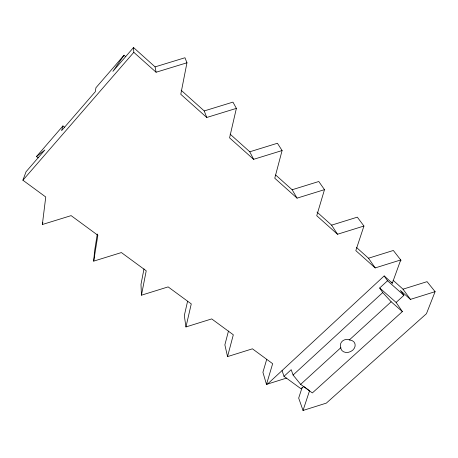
<?xml version="1.0" encoding="UTF-8"?>
<svg xmlns="http://www.w3.org/2000/svg" width="458" height="458" viewBox="0 0 458 458"><rect width="100%" height="100%" fill="white"/><g stroke="black" fill="none" stroke-linecap="round" stroke-linejoin="round"><path stroke-width="0.69" d="M286.49 378.108L266.487 384.388L272.653 363.681L252.427 348.819L227.54 356.605L233.317 334.787L211.705 318.911L185.954 326.943L191.272 303.9L168.132 286.897L141.448 295.198L146.222 270.81L121.387 252.564L93.701 261.14L94.606 250.892L97.291 234.038M93.701 261.14L97.846 235.269L71.116 215.632L42.354 224.512L45.748 196.997L22.9 180.217L26.049 171.739L44.884 149.972L36.503 156.527L38.209 157.821M143.989 268.909L140.99 284.355L141.448 295.198M125.618 56.632L124.032 55.229L112.914 71.351L133.518 47.54L155.09 66.885L184.969 57.748L186.956 62.792L180.784 94.291L206.753 117.483L236.38 108.374L232.945 102.117L204.228 110.939L181.128 90.232M187.591 301.227L184.311 315.602L185.954 326.943M236.38 108.374L229.572 137.864L253.606 159.332L282.094 150.539L277.428 143.257L249.782 151.787L230.122 134.16M42.354 224.512L42.88 222.468M228.473 331.037L224.872 344.857L227.54 356.605M282.094 150.539L274.76 178.225L297.065 198.148L324.493 189.652L318.779 181.505L292.135 189.755L275.693 175.013M64.578 127.261L62.929 125.944L61.607 130.644L95.298 91.709L95.928 87.753L124.032 55.229M266.693 359.415L262.915 372.302L266.487 384.388M324.493 189.652L316.73 215.712L337.494 234.256L363.938 226.034L357.326 217.155L331.609 225.147L317.045 212.088M302.143 387.411L298.679 398.099L303.036 410.46L326.342 403.114L426.45 313.701L435.1 291.666L427.062 281.659L403.023 289.175L393.096 280.273M303.036 410.46L309.539 390.771L303.448 386.3M363.938 226.034L355.814 250.623L375.188 267.924L400.721 259.955L401.076 260.287L400.361 260.946M267.495 384.073L384.17 275.945L392.306 283.21L400.721 259.955L393.342 250.469L368.49 258.215L356.376 247.354M36.503 156.527L62.929 125.944M22.9 180.217L133.805 52.332L133.518 47.54M303.688 386.552L301.141 388.871L283.994 376.339L291.185 369.698L293.091 375.033L300.66 384.359L312.345 392.935L402.37 311.583L396.118 302.423L379.688 287.996L387.531 280.754L384.17 275.945M293.091 375.033L382.733 292.57L379.688 287.996M300.66 384.359L340.804 347.731C338.617 341.725 345.137 337.701 350.233 340.088A7.477 5.954 -24.6 0 1 352.797 350.124A7.477 5.954 -24.6 0 1 340.889 348.607L340.804 347.731M349.196 340.076L391.166 301.776L402.37 311.583M396.118 302.423L403.899 295.341L400.384 290.424L410.42 299.389L435.1 291.666M133.805 52.332L156.086 72.232L186.956 62.792M387.531 280.754L403.899 295.341M382.733 292.57L391.166 301.776M403.023 289.175L410.42 299.389M391.521 282.105L392.306 283.21M368.49 258.215L375.188 267.924M331.609 225.147L337.494 234.256M292.135 189.755L297.065 198.148M249.782 151.787L253.606 159.332M204.228 110.939L206.753 117.483M282.048 370.579L283.994 376.339M155.09 66.885L156.086 72.232"/></g></svg>
